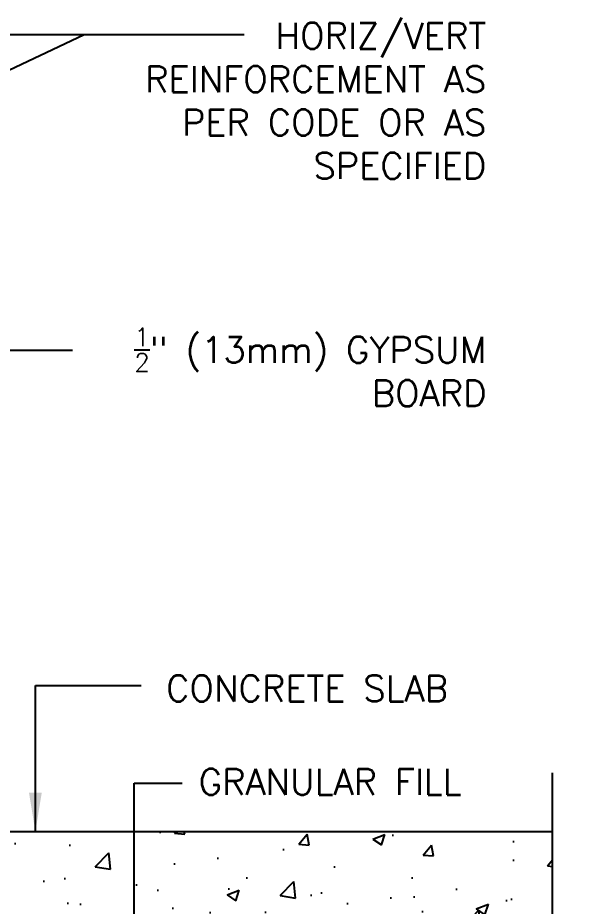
# Model space of a CAD drawing. Header units: inches. Extents: x 103.6 to 155.7, y 105 to 174.9.
# Drawn here: x 139.31 to 155.73, y 142.76 to 168.38 of the extents above; entities that cross this region are included whole.
import ezdxf

# ---------------------------------------------------------------- set-up
doc = ezdxf.new("R2010")
doc.units = ezdxf.units.IN
doc.header["$LTSCALE"] = 0.5
doc.header["$MEASUREMENT"] = 0
for name, color, linetype in [('HATCH', 12, 'Continuous'), ('LINE50', 5, 'Continuous'), ('LINE9', 9, 'Continuous'), ('TEXT', 4, 'Continuous')]:
    doc.layers.add(name, color=color, linetype=linetype)
doc.styles.add('DIM', font='romans.shx', dxfattribs={"width": 0.7})
doc.styles.add('ROMANS', font='romans.shx', dxfattribs={"height": 0.75})
doc.dimstyles.new('ext_12', dxfattribs={"dimscale": 12, "dimtxt": 0.09375, "dimasz": 0.09375, "dimexe": 0.09375, "dimexo": 0.0625, "dimgap": 0.0625, "dimtad": 1, "dimdec": 1, "dimzin": 3, "dimdsep": 46, "dimlunit": 4, "dimtxsty": 'DIM', "dimcen": 0.09, "dimdle": 0.09375, "dimclrt": 4, "dimadec": 0, "dimazin": 0, "dimtfac": 1, "dimtdec": 1, "dimtmove": 2, "dimatfit": 3, "dimfxl": 0, "dimfrac": 2, "dimtolj": 1, "dimtzin": 0, "dimarcsym": 0})

msp = doc.modelspace()

# ---------------------------------------------------------------- hatches: boundary and pattern name
at = {"layer": 'HATCH'}
h = msp.add_hatch(dxfattribs=at)
h.set_pattern_fill('AR-CONC', color=256, scale=0.5, style=0)
h.set_pattern_definition([(50, (-20.0063, 0.0837), (3.5863, -0.31376), [0.375, -4.125]), (355, (-20.0063, 0.0837), (-0.693757, 3.76096), [0.3, -3.3]), (100.4514, (-19.7074, 0.0575), (2.892547, 3.4472), [0.3187, -3.50571]), (46.1842, (-20.0063, 1.0837), (5.336205, -0.827595), [0.5625, -6.1875]), (96.6356, (-19.5616, 1.0147), (4.67331, 4.87059), [0.47805, -5.25856]), (351.1842, (-20.0063, 1.0837), (4.67331, 4.87059), [0.45, -4.95]), (21, (-19.5063, 0.8337), (2.984535, -2.013094), [0.375, -4.125]), (326, (-19.5063, 0.8337), (1.216577, 3.62575), [0.3, -3.3]), (71.4514, (-19.2576, 0.666), (4.201113, 1.61265), [0.3187, -3.50571]), (37.5, (-20.0063, 0.0837), (0.060799, 1.664469), [0, -3.26, 0, -3.35, 0, -3.3125]), (7.5, (-20.0063, 0.0837), (1.315348, 1.972059), [0, -1.91, 0, -3.185, 0, -1.2625]), (327.5, (-21.1213, 0.0837), (2.669112, -0.112774), [0, -1.25, 0, -3.9, 0, -5.175]), (317.5, (-21.6213, 0.0837), (2.91593, 0.500525), [0, -1.625, 0, -2.59, 0, -3.675])])
h.paths.add_polyline_path([(154.731, 140.914), (154.731, 144.914), (134.803, 144.914), (134.803, 140.914)])

# ---------------------------------------------------------------- linework, layer by layer
at = {"layer": 'LINE50'}
msp.add_line((134.803, 144.914), (154.731, 144.914), dxfattribs=at)
at = {"layer": 'LINE9'}
msp.add_lwpolyline([(154.731, 131.875), (154.731, 137.299), (153.731, 138.299), (155.731, 138.299), (154.731, 139.299), (154.731, 146.603)], dxfattribs=at)

# ---------------------------------------------------------------- texts
at = {"layer": 'TEXT', "style": 'ROMANS'}
for s, p in [('CONCRETE SLAB', (143.584, 148.667)), ('GRANULAR FILL', (144.525, 145.971))]:
    msp.add_text(s, height=0.75, dxfattribs=at).set_placement(p)
at = {"layer": 'TEXT', "char_height": 0.75, "width": 12.61154, "attachment_point": 3, "style": 'ROMANS'}
for s, insert in [('HORIZ/VERT REINFORCEMENT AS PER CODE OR AS SPECIFIED', (152.817, 168.232)), ('\\A1;{\\H0.7x;\\S1/2;}" (13mm) GYPSUM BOARD', (152.824, 159.435))]:
    msp.add_mtext(s, dxfattribs=dict(at, insert=insert))

# ---------------------------------------------------------------- leaders
at = {"layer": 'TEXT'}
for points in [[(129.178, 167.89), (145.839, 167.89)], [(128.63, 161.957), (141.222, 167.89), (145.839, 167.89)], [(135.303, 158.796), (140.885, 158.796)], [(139.816, 144.914), (139.816, 149.123), (142.864, 149.123)], [(142.663, 139.171), (142.663, 146.309), (144.054, 146.309)]]:
    msp.add_leader(points, dimstyle='ext_12', dxfattribs=at)

doc.saveas('drawing.dxf')
